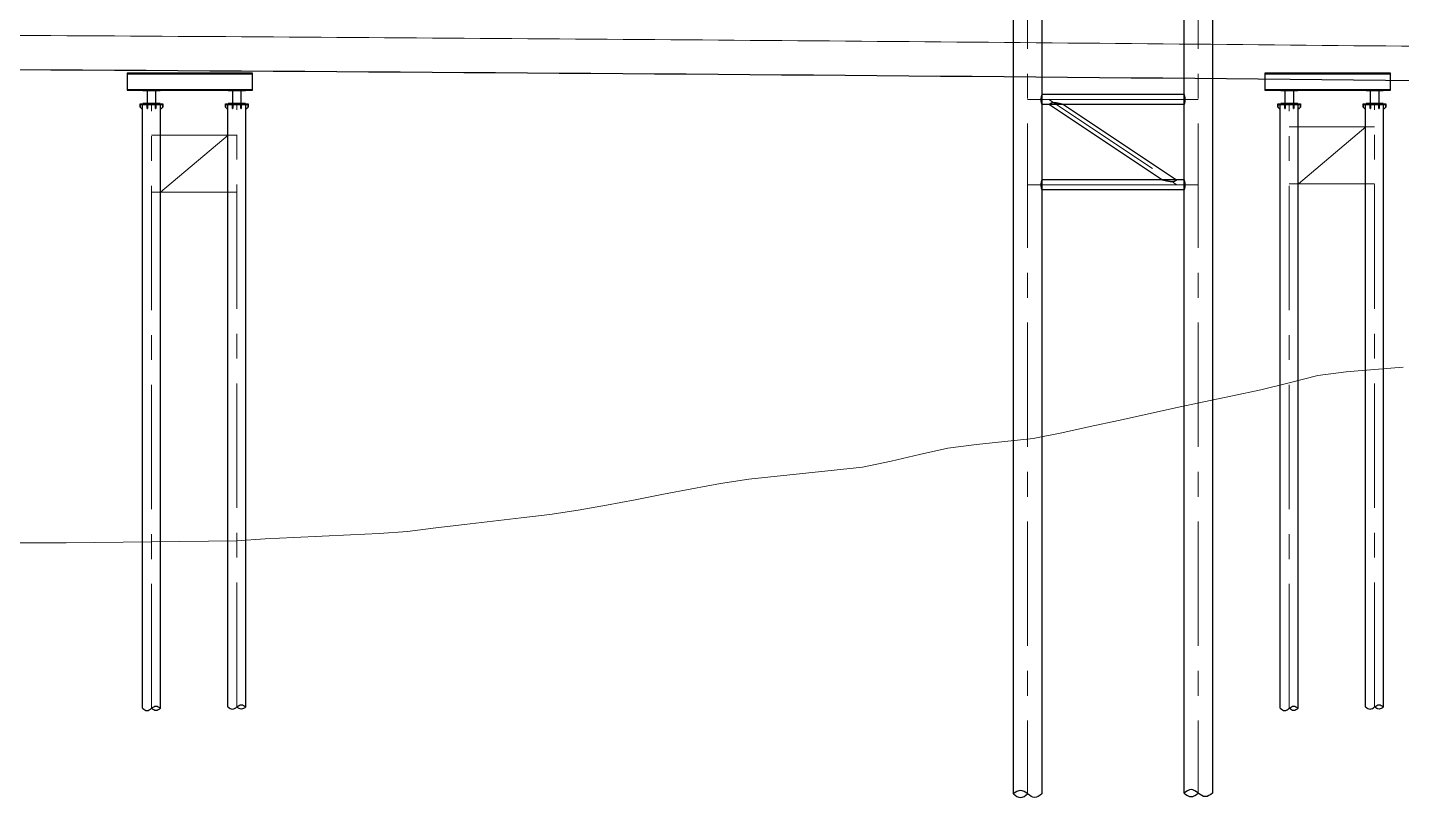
# Model space of a CAD drawing. Extents: x 1767995 to 4174245, y 542814 to 862564.
# Drawn here: x 3523723 to 3572031, y 636886 to 663970 of the extents above; entities that cross this region are included whole.
import ezdxf

# ---------------------------------------------------------------- set-up
doc = ezdxf.new("R2010")
doc.units = 0
doc.header["$LTSCALE"] = 3500
doc.linetypes.add('ACAD_ISO08W100', pattern=[36, 24, -3, 6, -3])
doc.linetypes.add('CENTER', pattern=[2, 1.25, -0.25, 0.25, -0.25])
for name, color, linetype, lineweight in [('1粗实线', 1, 'Continuous', 30), ('3中心线', 6, 'CENTER', 18), ('6标注线', 7, 'Continuous', 13), ('文字', 7, 'Continuous', 15), ('细实线', 7, 'Continuous', 15)]:
    doc.layers.add(name, color=color, linetype=linetype, lineweight=lineweight)
doc.layers.add('M_Prof', color=2, linetype='Continuous')

# ---------------------------------------------------------------- blocks, each defined once
blk = doc.blocks.new('gdfgdfg')
at = {"layer": '细实线'}
for p, q in [((335782, 26458), (336782, 26715)), ((336782, 26715), (337782, 26844)), ((337782, 26844), (338782, 26929)), ((338782, 26929), (339782, 27001)), ((333782, 26002), (334782, 26213)), ((334782, 26213), (335782, 26458)), ((331782, 25575), (332782, 25790)), ((332782, 25790), (333782, 26002)), ((328782, 24915), (329782, 25130)), ((329782, 25130), (330782, 25349)), ((330782, 25349), (331782, 25575)), ((326782, 24496), (327782, 24700)), ((327782, 24700), (328782, 24915)), ((322782, 23930), (323782, 24162)), ((323782, 24162), (324782, 24282)), ((324782, 24282), (325782, 24389)), ((325782, 24389), (326782, 24496)), ((320782, 23494), (321782, 23699)), ((321782, 23699), (322782, 23930)), ((317782, 23173), (318782, 23280)), ((318782, 23280), (319782, 23387)), ((319782, 23387), (320782, 23494)), ((313782, 22534), (314782, 22726)), ((314782, 22726), (315782, 22910)), ((315782, 22910), (316782, 23066)), ((316782, 23066), (317782, 23173)), ((311782, 22152), (312782, 22343)), ((312782, 22343), (313782, 22534)), ((308782, 21710), (309782, 21829)), ((309782, 21829), (310782, 21972)), ((310782, 21972), (311782, 22152)), ((304782, 21229), (305782, 21355)), ((305782, 21355), (306782, 21473)), ((306782, 21473), (307782, 21592)), ((307782, 21592), (308782, 21710)), ((290782, 20828), (291782, 20829)), ((291782, 20829), (292782, 20829)), ((292782, 20829), (293782, 20836)), ((293782, 20836), (294782, 20850)), ((294782, 20850), (295782, 20863)), ((295782, 20863), (296782, 20876)), ((296782, 20876), (297782, 20889)), ((297782, 20889), (298782, 20902)), ((298782, 20902), (299782, 20970)), ((299782, 20970), (300782, 21019)), ((300782, 21019), (301782, 21063)), ((301782, 21063), (302782, 21107)), ((302782, 21107), (303782, 21151)), ((303782, 21151), (304782, 21229))]:
    blk.add_line(p, q, dxfattribs=at)
blk = doc.blocks.new('trret')
at = {"layer": '1粗实线'}
for p, q in [((3711816, 920589), (3711816, 941829)), ((3712446, 920589), (3712446, 941829)), ((3714816, 920637), (3714816, 941829)), ((3715446, 920637), (3715446, 941829)), ((3751816, 920589), (3751816, 941829)), ((3752446, 920589), (3752446, 941829)), ((3754816, 920637), (3754816, 941829)), ((3755446, 920637), (3755446, 941829))]:
    blk.add_line(p, q, dxfattribs=at)
for points in [[(3711275, 942333), (3715686, 942333), (3715686, 942921), (3711275, 942921)], [(3751275, 942333), (3755686, 942333), (3755686, 942921), (3751275, 942921)], [(3711816, 941679), (3711781, 941679), (3711731, 941729), (3711731, 941829), (3711731, 941729), (3711781, 941679)], [(3711731, 941829), (3712531, 941829)], [(3711987, 941829), (3711987, 941679), (3711975, 941679), (3711975, 941829), (3711975, 941679), (3711987, 941679)], [(3712287, 941829), (3712287, 941679), (3712275, 941679), (3712275, 941829), (3712275, 941679), (3712287, 941679)], [(3712481, 941679), (3712446, 941679)], [(3712531, 941729), (3712481, 941679), (3712531, 941729), (3712531, 941829)], [(3714816, 941679), (3714781, 941679), (3714731, 941729), (3714731, 941829), (3714731, 941729), (3714781, 941679)], [(3714731, 941829), (3715531, 941829)], [(3714987, 941829), (3714987, 941679), (3714975, 941679), (3714975, 941829), (3714975, 941679), (3714987, 941679)], [(3715287, 941829), (3715287, 941679), (3715275, 941679), (3715275, 941829), (3715275, 941679), (3715287, 941679)], [(3715481, 941679), (3715446, 941679)], [(3715531, 941729), (3715481, 941679), (3715531, 941729), (3715531, 941829)], [(3751816, 941679), (3751781, 941679), (3751731, 941729), (3751731, 941829), (3751731, 941729), (3751781, 941679)], [(3751731, 941829), (3752531, 941829)], [(3751987, 941829), (3751987, 941679), (3751975, 941679), (3751975, 941829), (3751975, 941679), (3751987, 941679)], [(3752287, 941829), (3752287, 941679), (3752275, 941679), (3752275, 941829), (3752275, 941679), (3752287, 941679)], [(3752481, 941679), (3752446, 941679)], [(3752531, 941729), (3752481, 941679), (3752531, 941729), (3752531, 941829)], [(3754816, 941679), (3754781, 941679), (3754731, 941729), (3754731, 941829), (3754731, 941729), (3754781, 941679)], [(3754731, 941829), (3755531, 941829)], [(3754987, 941829), (3754987, 941679), (3754975, 941679), (3754975, 941829), (3754975, 941679), (3754987, 941679)], [(3755287, 941829), (3755287, 941679), (3755275, 941679), (3755275, 941829), (3755275, 941679), (3755287, 941679)], [(3755481, 941679), (3755446, 941679)], [(3755531, 941729), (3755481, 941679), (3755531, 941729), (3755531, 941829)]]:
    blk.add_lwpolyline(points, close=True, dxfattribs=at)
for points in [[(3711731, 941845), (3711731, 941829), (3711731, 941845), (3712531, 941845), (3712531, 941829), (3712531, 941845)], [(3714731, 941845), (3714731, 941829), (3714731, 941845), (3715531, 941845), (3715531, 941829), (3715531, 941845)], [(3751731, 941845), (3751731, 941829), (3751731, 941845), (3752531, 941845), (3752531, 941829), (3752531, 941845)], [(3754731, 941845), (3754731, 941829), (3754731, 941845), (3755531, 941845), (3755531, 941829), (3755531, 941845)]]:
    blk.add_lwpolyline(points, dxfattribs=at)
at = {"layer": '3中心线'}
for p, q in [((3712131, 920589), (3712131, 941829)), ((3715131, 920637), (3715131, 941829)), ((3752131, 920589), (3752131, 941829)), ((3755131, 920637), (3755131, 941829)), ((3712131, 940746), (3715131, 940746)), ((3712451, 938746), (3714828, 940746)), ((3752131, 941034), (3755131, 941034)), ((3752451, 939034), (3754828, 941034)), ((3712131, 938746), (3715131, 938746)), ((3752131, 939034), (3755131, 939034))]:
    blk.add_line(p, q, dxfattribs=at)
at = {"layer": 'M_Prof'}
for p, q in [((3711275, 942901), (3715686, 942901)), ((3751275, 942901), (3755686, 942901)), ((3711275, 942353), (3715686, 942353)), ((3751275, 942353), (3755686, 942353))]:
    blk.add_line(p, q, dxfattribs=at)
for points in [[(3711831, 941845), (3712131, 941845), (3712131, 941863), (3712000, 941863, -0.414214), (3711987, 941876), (3711987, 942302, -0.414214), (3712000, 942315), (3712131, 942315), (3712131, 942333), (3711831, 942333), (3711831, 942315), (3711963, 942315, -0.414214), (3711976, 942302), (3711976, 941876, -0.414214), (3711963, 941863), (3711831, 941863)], [(3712131, 941845), (3712431, 941845), (3712431, 941863), (3712300, 941863, -0.414214), (3712287, 941876), (3712287, 942302, -0.414214), (3712300, 942315), (3712431, 942315), (3712431, 942333), (3712131, 942333), (3712131, 942315), (3712263, 942315, -0.414214), (3712276, 942302), (3712276, 941876, -0.414214), (3712263, 941863), (3712131, 941863)], [(3714831, 941845), (3715131, 941845), (3715131, 941863), (3715000, 941863, -0.414214), (3714987, 941876), (3714987, 942302, -0.414214), (3715000, 942315), (3715131, 942315), (3715131, 942333), (3714831, 942333), (3714831, 942315), (3714963, 942315, -0.414214), (3714976, 942302), (3714976, 941876, -0.414214), (3714963, 941863), (3714831, 941863)], [(3715131, 941845), (3715431, 941845), (3715431, 941863), (3715300, 941863, -0.414214), (3715287, 941876), (3715287, 942302, -0.414214), (3715300, 942315), (3715431, 942315), (3715431, 942333), (3715131, 942333), (3715131, 942315), (3715263, 942315, -0.414214), (3715276, 942302), (3715276, 941876, -0.414214), (3715263, 941863), (3715131, 941863)], [(3751831, 941845), (3752131, 941845), (3752131, 941863), (3752000, 941863, -0.414214), (3751987, 941876), (3751987, 942302, -0.414214), (3752000, 942315), (3752131, 942315), (3752131, 942333), (3751831, 942333), (3751831, 942315), (3751963, 942315, -0.414214), (3751976, 942302), (3751976, 941876, -0.414214), (3751963, 941863), (3751831, 941863)], [(3752131, 941845), (3752431, 941845), (3752431, 941863), (3752300, 941863, -0.414214), (3752287, 941876), (3752287, 942302, -0.414214), (3752300, 942315), (3752431, 942315), (3752431, 942333), (3752131, 942333), (3752131, 942315), (3752263, 942315, -0.414214), (3752276, 942302), (3752276, 941876, -0.414214), (3752263, 941863), (3752131, 941863)], [(3754831, 941845), (3755131, 941845), (3755131, 941863), (3755000, 941863, -0.414214), (3754987, 941876), (3754987, 942302, -0.414214), (3755000, 942315), (3755131, 942315), (3755131, 942333), (3754831, 942333), (3754831, 942315), (3754963, 942315, -0.414214), (3754976, 942302), (3754976, 941876, -0.414214), (3754963, 941863), (3754831, 941863)], [(3755131, 941845), (3755431, 941845), (3755431, 941863), (3755300, 941863, -0.414214), (3755287, 941876), (3755287, 942302, -0.414214), (3755300, 942315), (3755431, 942315), (3755431, 942333), (3755131, 942333), (3755131, 942315), (3755263, 942315, -0.414214), (3755276, 942302), (3755276, 941876, -0.414214), (3755263, 941863), (3755131, 941863)]]:
    blk.add_lwpolyline(points, format="xyb", close=True, dxfattribs=at)
for points in [[(3711816, 920589), (3711974, 920510), (3712131, 920589), (3712289, 920667), (3712446, 920589)], [(3712446, 920589), (3712289, 920510), (3712131, 920589)], [(3714816, 920637), (3714974, 920559), (3715131, 920637), (3715289, 920716), (3715446, 920637)], [(3715446, 920637), (3715289, 920559), (3715131, 920637)], [(3751816, 920589), (3751974, 920510), (3752131, 920589), (3752289, 920667), (3752446, 920589)], [(3752446, 920589), (3752289, 920510), (3752131, 920589)], [(3754816, 920637), (3754974, 920559), (3755131, 920637), (3755289, 920716), (3755446, 920637)], [(3755446, 920637), (3755289, 920559), (3755131, 920637)]]:
    blk.add_spline(points, degree=3, dxfattribs=at)
blk = doc.blocks.new('etretrt')
at = {"color": 1, "linetype": 'ACAD_ISO08W100', "lineweight": 13, "ltscale": 50}
blk.add_line((92131, 33416, 0), (98131, 33416, 0), dxfattribs=at)
at = {"layer": '1粗实线'}
for p, q in [((91631, 70575, 0), (91631, 12025, 0)), ((97631, 70575, 0), (97631, 11995, 0)), ((92631, 36591, 0), (97631, 36591, 0)), ((92631, 36240, 0), (97631, 36240, 0)), ((96872, 36240, 0), (92899, 33591, 0)), ((97364, 36240, 0), (93391, 33591, 0)), ((92631, 33591, 0), (97631, 33591, 0)), ((92631, 33240, 0), (97631, 33240, 0))]:
    blk.add_line(p, q, dxfattribs=at)
at = {"layer": '1粗实线', "elevation": 0}
for points in [[(92631, 12025), (92631, 70575)], [(98631, 11995), (98631, 70575)], [(92631, 36591), (92631, 36591), (92631, 36591), (92631, 36590), (92631, 36589), (92630, 36588), (92630, 36586), (92629, 36585), (92628, 36583), (92628, 36580), (92627, 36578), (92626, 36575), (92625, 36572), (92624, 36569), (92623, 36565), (92622, 36562), (92621, 36558), (92619, 36553), (92618, 36549), (92617, 36544), (92616, 36540), (92615, 36535), (92613, 36530), (92612, 36524), (92611, 36519), (92610, 36513), (92609, 36507), (92607, 36501), (92606, 36495), (92605, 36489), (92604, 36483), (92604, 36476), (92603, 36470), (92602, 36463), (92601, 36457), (92601, 36450), (92600, 36443), (92600, 36436), (92600, 36429), (92600, 36423), (92600, 36416), (92600, 36409), (92600, 36402), (92600, 36395), (92600, 36388), (92601, 36381), (92601, 36375), (92602, 36368), (92603, 36361), (92604, 36355), (92604, 36348), (92605, 36342), (92606, 36336), (92607, 36330), (92609, 36324), (92610, 36318), (92611, 36312), (92612, 36307), (92613, 36302), (92615, 36296), (92616, 36292), (92617, 36287), (92618, 36282), (92619, 36278), (92621, 36274), (92622, 36270), (92623, 36266), (92624, 36263), (92625, 36259), (92626, 36256), (92627, 36253), (92628, 36251), (92628, 36249), (92629, 36247), (92630, 36245), (92630, 36243), (92631, 36242), (92631, 36241), (92631, 36241), (92631, 36240), (92631, 36240)], [(96872, 36240), (96872, 36240), (96873, 36240), (96875, 36241), (96877, 36241), (96880, 36242), (96883, 36243), (96887, 36244), (96892, 36245), (96897, 36247), (96903, 36248), (96909, 36250), (96916, 36251), (96923, 36253), (96931, 36255), (96939, 36257), (96948, 36260), (96957, 36262), (96967, 36264), (96977, 36267), (96988, 36269), (96998, 36272), (97009, 36274), (97021, 36277), (97032, 36279), (97044, 36282), (97056, 36284), (97068, 36287), (97080, 36289), (97092, 36291), (97104, 36294), (97116, 36296), (97128, 36298), (97140, 36299), (97152, 36301), (97163, 36302), (97174, 36303), (97185, 36304), (97196, 36305), (97206, 36305), (97216, 36305), (97225, 36305), (97234, 36305), (97243, 36304), (97251, 36303), (97259, 36302), (97267, 36301), (97274, 36299), (97280, 36298), (97287, 36296), (97293, 36294), (97298, 36291), (97303, 36289), (97308, 36287), (97313, 36284), (97317, 36282), (97321, 36279), (97325, 36277), (97329, 36274), (97332, 36272), (97336, 36269), (97339, 36267), (97341, 36264), (97344, 36262), (97346, 36260), (97349, 36257), (97351, 36255), (97353, 36253), (97354, 36251), (97356, 36250), (97357, 36248), (97359, 36247), (97360, 36245), (97361, 36244), (97362, 36243), (97363, 36242), (97363, 36241), (97364, 36241), (97364, 36240), (97364, 36240), (97364, 36240)], [(97631, 36591), (97631, 36591), (97632, 36591), (97632, 36590), (97632, 36589), (97633, 36588), (97633, 36586), (97634, 36585), (97634, 36583), (97635, 36580), (97636, 36578), (97637, 36575), (97638, 36572), (97639, 36569), (97640, 36565), (97641, 36562), (97642, 36558), (97643, 36553), (97645, 36549), (97646, 36544), (97647, 36540), (97648, 36535), (97650, 36530), (97651, 36524), (97652, 36519), (97653, 36513), (97654, 36507), (97655, 36501), (97656, 36495), (97657, 36489), (97658, 36483), (97659, 36476), (97660, 36470), (97661, 36463), (97661, 36457), (97662, 36450), (97662, 36443), (97663, 36436), (97663, 36429), (97663, 36423), (97663, 36416), (97663, 36409), (97663, 36402), (97663, 36395), (97662, 36388), (97662, 36381), (97661, 36375), (97661, 36368), (97660, 36361), (97659, 36355), (97658, 36348), (97657, 36342), (97656, 36336), (97655, 36330), (97654, 36324), (97653, 36318), (97652, 36312), (97651, 36307), (97650, 36302), (97648, 36296), (97647, 36292), (97646, 36287), (97645, 36282), (97643, 36278), (97642, 36274), (97641, 36270), (97640, 36266), (97639, 36263), (97638, 36259), (97637, 36256), (97636, 36253), (97635, 36251), (97634, 36249), (97634, 36247), (97633, 36245), (97633, 36243), (97632, 36242), (97632, 36241), (97632, 36241), (97631, 36240), (97631, 36240)], [(92631, 33591), (92631, 33591), (92631, 33591), (92631, 33590), (92631, 33589), (92630, 33588), (92630, 33586), (92629, 33585), (92628, 33583), (92628, 33580), (92627, 33578), (92626, 33575), (92625, 33572), (92624, 33569), (92623, 33565), (92622, 33562), (92621, 33558), (92619, 33553), (92618, 33549), (92617, 33544), (92616, 33540), (92615, 33535), (92613, 33530), (92612, 33524), (92611, 33519), (92610, 33513), (92609, 33507), (92607, 33501), (92606, 33495), (92605, 33489), (92604, 33483), (92604, 33476), (92603, 33470), (92602, 33463), (92601, 33457), (92601, 33450), (92600, 33443), (92600, 33436), (92600, 33429), (92600, 33423), (92600, 33416), (92600, 33409), (92600, 33402), (92600, 33395), (92600, 33388), (92601, 33381), (92601, 33375), (92602, 33368), (92603, 33361), (92604, 33355), (92604, 33348), (92605, 33342), (92606, 33336), (92607, 33330), (92609, 33324), (92610, 33318), (92611, 33312), (92612, 33307), (92613, 33302), (92615, 33296), (92616, 33292), (92617, 33287), (92618, 33282), (92619, 33278), (92621, 33274), (92622, 33270), (92623, 33266), (92624, 33263), (92625, 33259), (92626, 33256), (92627, 33253), (92628, 33251), (92628, 33249), (92629, 33247), (92630, 33245), (92630, 33243), (92631, 33242), (92631, 33241), (92631, 33241), (92631, 33240), (92631, 33240)], [(92899, 33591), (92899, 33591), (92899, 33591), (92899, 33590), (92900, 33590), (92900, 33589), (92901, 33588), (92902, 33587), (92903, 33586), (92904, 33585), (92905, 33583), (92907, 33582), (92908, 33580), (92910, 33578), (92912, 33576), (92914, 33574), (92916, 33572), (92919, 33569), (92921, 33567), (92924, 33565), (92927, 33562), (92930, 33560), (92934, 33557), (92938, 33555), (92941, 33552), (92945, 33549), (92950, 33547), (92955, 33545), (92959, 33542), (92965, 33540), (92970, 33538), (92976, 33536), (92983, 33534), (92989, 33532), (92996, 33530), (93004, 33529), (93011, 33528), (93020, 33527), (93028, 33526), (93037, 33526), (93047, 33526), (93057, 33526), (93067, 33526), (93078, 33527), (93088, 33528), (93100, 33529), (93111, 33530), (93123, 33532), (93135, 33534), (93147, 33536), (93159, 33538), (93171, 33540), (93183, 33542), (93195, 33545), (93207, 33547), (93219, 33549), (93231, 33552), (93242, 33555), (93254, 33557), (93265, 33560), (93275, 33562), (93286, 33565), (93296, 33567), (93305, 33569), (93315, 33572), (93323, 33574), (93332, 33576), (93340, 33578), (93347, 33580), (93354, 33582), (93360, 33583), (93366, 33585), (93371, 33586), (93376, 33587), (93380, 33588), (93383, 33589), (93386, 33590), (93388, 33590), (93389, 33591), (93390, 33591), (93391, 33591)], [(97631, 33591), (97631, 33591), (97632, 33591), (97632, 33590), (97632, 33589), (97633, 33588), (97633, 33586), (97634, 33585), (97634, 33583), (97635, 33580), (97636, 33578), (97637, 33575), (97638, 33572), (97639, 33569), (97640, 33565), (97641, 33562), (97642, 33558), (97643, 33553), (97645, 33549), (97646, 33544), (97647, 33540), (97648, 33535), (97650, 33530), (97651, 33524), (97652, 33519), (97653, 33513), (97654, 33507), (97655, 33501), (97656, 33495), (97657, 33489), (97658, 33483), (97659, 33476), (97660, 33470), (97661, 33463), (97661, 33457), (97662, 33450), (97662, 33443), (97663, 33436), (97663, 33429), (97663, 33423), (97663, 33416), (97663, 33409), (97663, 33402), (97663, 33395), (97662, 33388), (97662, 33381), (97661, 33375), (97661, 33368), (97660, 33361), (97659, 33355), (97658, 33348), (97657, 33342), (97656, 33336), (97655, 33330), (97654, 33324), (97653, 33318), (97652, 33312), (97651, 33307), (97650, 33302), (97648, 33296), (97647, 33292), (97646, 33287), (97645, 33282), (97643, 33278), (97642, 33274), (97641, 33270), (97640, 33266), (97639, 33263), (97638, 33259), (97637, 33256), (97636, 33253), (97635, 33251), (97634, 33249), (97634, 33247), (97633, 33245), (97633, 33243), (97632, 33242), (97632, 33241), (97632, 33241), (97631, 33240), (97631, 33240)]]:
    blk.add_lwpolyline(points, dxfattribs=at)
at = {"layer": '3中心线'}
for p, q in [((92131, 70575, 0), (92131, 12025, 0)), ((98131, 70575, 0), (98131, 11995, 0)), ((92131, 36416, 0), (98131, 36416, 0)), ((97381, 36416, 0), (92881, 33416, 0)), ((92131, 33416, 0), (98131, 33416, 0))]:
    blk.add_line(p, q, dxfattribs=at)
at = {"layer": '3中心线', "color": 1, "linetype": 'ACAD_ISO08W100', "lineweight": 13, "ltscale": 50}
blk.add_line((92131, 36416, 0), (98131, 36416, 0), dxfattribs=at)
at = {"layer": 'M_Prof'}
for points in [[(91631, 12025, 0), (91881, 11900, 0), (92131, 12025), (92381, 12150, 0), (92631, 12025, 0)], [(97631, 11995, 0), (97881, 11870, 0), (98131, 11995, 0), (98381, 12120, 0), (98631, 11995, 0)], [(92631, 12025, 0), (92381, 11900, 0), (92131, 12025)], [(98631, 11995, 0), (98381, 11870, 0), (98131, 11995, 0)]]:
    blk.add_spline(points, degree=3, dxfattribs=at)

msp = doc.modelspace()

# ---------------------------------------------------------------- linework, layer by layer
at = {"layer": '1粗实线'}
msp.add_lwpolyline([(3402584, 662469.3, -0.0010736), (3429570.5, 662608.2), (3429585.1, 662608.3, -0.0032499), (3572579.4, 662107.8), (3572609.7, 662107.5, -0.0014157), (3606584, 661671.5)], format="xyb", dxfattribs=at)
at = {"layer": '3中心线', "ltscale": 5000}
msp.add_lwpolyline([(3402584, 663669.3, -0.0010732), (3429566.9, 663808.2), (3429581.5, 663808.2, -0.0032499), (3572591.4, 663307.7), (3572621.7, 663307.4, -0.0014149), (3606584, 662871.7)], format="xyb", dxfattribs=at)

# ---------------------------------------------------------------- block references
at = {"layer": '3中心线', "xscale": -1}
msp.add_blockref('etretrt', (3657015.7, 625016.6, 0), dxfattribs=at)
at = {"layer": '6标注线'}
msp.add_blockref('trret', (-184047.1, -280563.9), dxfattribs=at)
at = {"layer": '文字'}
msp.add_blockref('gdfgdfg', (3232302.5, 625016.6), dxfattribs=at)

doc.saveas('drawing.dxf')
